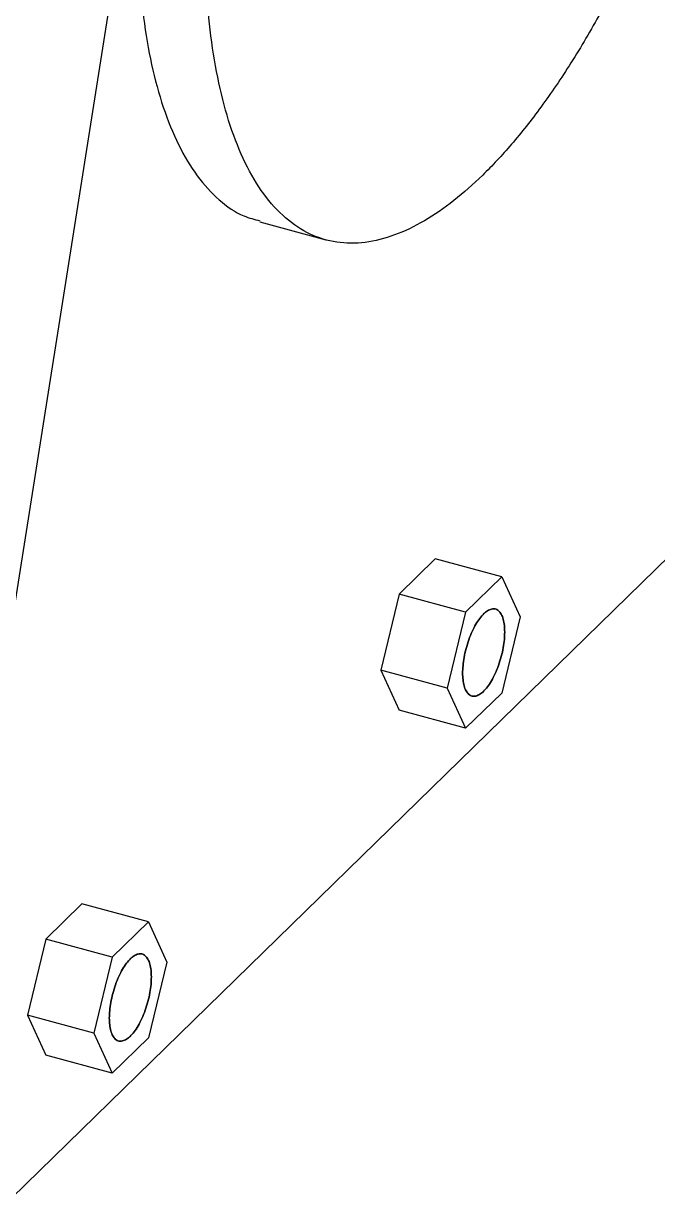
# Model space of a CAD drawing. Header units: millimetres. Extents: x 831 to 1324, y 1807 to 2551.
# Drawn here: x 978.2 to 1062.7, y 1911.8 to 2068.2 of the extents above; entities that cross this region are included whole.
import ezdxf

# ---------------------------------------------------------------- set-up
doc = ezdxf.new("R2010")
doc.units = ezdxf.units.MM

msp = doc.modelspace()

# ---------------------------------------------------------------- linework, layer by layer
at = {"color": 7, "linetype": 'Continuous', "lineweight": 25}
for p, q in [((971.73, 1957.31), (995.34, 2106.67)), ((1009.69, 2041.82), (1018.46, 2039.43)), ((1077.31, 2010.13), (971.73, 1907.07)), ((1033.05, 1996.95), (1028.24, 1992.26)), ((1041.9, 1994.55), (1033.05, 1996.95)), ((1041.9, 1994.55), (1037.09, 1989.85)), ((1041.9, 1994.55), (1044.34, 1989.2)), ((1028.24, 1992.26), (1025.8, 1982.13)), ((1037.09, 1989.85), (1028.24, 1992.26)), ((1037.09, 1989.85), (1034.64, 1979.73)), ((1044.34, 1989.2), (1041.9, 1979.07)), ((1034.64, 1979.73), (1025.8, 1982.13)), ((1025.8, 1982.13), (1028.24, 1976.78)), ((1034.64, 1979.73), (1037.09, 1974.38)), ((1041.9, 1979.07), (1037.09, 1974.38)), ((1037.09, 1974.38), (1028.24, 1976.78)), ((985.98, 1951.01), (981.17, 1946.31)), ((994.83, 1948.6), (985.98, 1951.01)), ((994.83, 1948.6), (990.02, 1943.91)), ((994.83, 1948.6), (997.27, 1943.25)), ((981.17, 1946.31), (978.73, 1936.19)), ((990.02, 1943.91), (981.17, 1946.31)), ((990.02, 1943.91), (987.57, 1933.79)), ((997.27, 1943.25), (994.83, 1933.13)), ((987.57, 1933.79), (978.73, 1936.19)), ((978.73, 1936.19), (981.17, 1930.84)), ((987.57, 1933.79), (990.02, 1928.44)), ((994.83, 1933.13), (990.02, 1928.44)), ((990.02, 1928.44), (981.17, 1930.84))]:
    msp.add_line(p, q, dxfattribs=at)
for points, knots in [([(1020.89, 2175.19), (1020.24, 2174.26), (1018.24, 2171.36), (1014.98, 2165.7), (1011.17, 2158.28), (1007.58, 2150.18), (1004.28, 2141.6), (1001.35, 2132.7), (998.85, 2123.67), (996.8, 2114.7), (995.24, 2105.97), (994.15, 2097.62), (993.52, 2089.78), (993.31, 2082.44), (993.51, 2075.49), (994.12, 2068.87), (995.2, 2062.62), (996.75, 2056.93), (998.78, 2051.94), (1001.27, 2047.78), (1004.19, 2044.63), (1007.01, 2042.64), (1008.95, 2042.15), (1009.67, 2041.97)], [0, 0, 0, 0, 0.023398, 0.073219, 0.124062, 0.175609, 0.227516, 0.279424, 0.330971, 0.381814, 0.431635, 0.480156, 0.527144, 0.572415, 0.617686, 0.664674, 0.713195, 0.763016, 0.813859, 0.865407, 0.917314, 0.969221, 1, 1, 1, 1]), ([(1061.68, 2083.4), (1060.76, 2081.28), (1058.67, 2076.48), (1055.12, 2069.64), (1051.18, 2062.94), (1047.2, 2057.08), (1043.25, 2052.1), (1039.36, 2047.93), (1035.47, 2044.5), (1031.54, 2041.8), (1027.57, 2039.9), (1023.66, 2038.92), (1019.87, 2038.95), (1016.31, 2040.03), (1013.04, 2042.18), (1010.14, 2045.37), (1007.67, 2049.51), (1005.67, 2054.5), (1004.15, 2060.18), (1003.1, 2066.42), (1002.51, 2073.04), (1002.34, 2079.98), (1002.58, 2087.31), (1003.23, 2095.14), (1004.34, 2103.48), (1005.94, 2112.21), (1008, 2121.18), (1010.53, 2130.2), (1013.49, 2139.09), (1016.81, 2147.66), (1020.32, 2155.61), (1022.83, 2160.37), (1024.04, 2162.65)], [0, 0, 0, 0, 0.027212, 0.061871, 0.095832, 0.128908, 0.160938, 0.191799, 0.222659, 0.254689, 0.287765, 0.321727, 0.356385, 0.391524, 0.426908, 0.462292, 0.497431, 0.532089, 0.566051, 0.599127, 0.631157, 0.662018, 0.692878, 0.724909, 0.757984, 0.791946, 0.826605, 0.861744, 0.897128, 0.932512, 0.96765, 1, 1, 1, 1]), ([(1039.49, 1989.61), (1039.66, 1989.77), (1039.83, 1989.91), (1040.18, 1990.13), (1040.35, 1990.21), (1040.7, 1990.29), (1040.86, 1990.3), (1041.18, 1990.23), (1041.34, 1990.15), (1041.61, 1989.91), (1041.73, 1989.76), (1041.94, 1989.37), (1042.03, 1989.15), (1042.16, 1988.65), (1042.21, 1988.37), (1042.28, 1987.8), (1042.29, 1987.5), (1042.29, 1986.89), (1042.28, 1986.56), (1042.21, 1985.86), (1042.16, 1985.49), (1042.03, 1984.73), (1041.94, 1984.33), (1041.73, 1983.54), (1041.61, 1983.14), (1041.34, 1982.37), (1041.18, 1982), (1040.86, 1981.31), (1040.7, 1980.98), (1040.35, 1980.39), (1040.18, 1980.13), (1039.83, 1979.68), (1039.66, 1979.48), (1039.33, 1979.16), (1039.16, 1979.02), (1038.81, 1978.8), (1038.63, 1978.72), (1038.29, 1978.63), (1038.12, 1978.63), (1037.8, 1978.7), (1037.65, 1978.78), (1037.38, 1979.01), (1037.25, 1979.17), (1037.04, 1979.55), (1036.96, 1979.78), (1036.82, 1980.28), (1036.77, 1980.55), (1036.71, 1981.13), (1036.69, 1981.43), (1036.69, 1982.03), (1036.71, 1982.36), (1036.77, 1983.06), (1036.82, 1983.43), (1036.96, 1984.2), (1037.04, 1984.59), (1037.25, 1985.39), (1037.38, 1985.78), (1037.65, 1986.55), (1037.8, 1986.92), (1038.12, 1987.62), (1038.29, 1987.95), (1038.63, 1988.53), (1038.81, 1988.79), (1039.16, 1989.25), (1039.33, 1989.44), (1039.49, 1989.61)], [0, 0, 0, 0, 0.03125, 0.03125, 0.0625, 0.0625, 0.09375, 0.09375, 0.125, 0.125, 0.15625, 0.15625, 0.1875, 0.1875, 0.21875, 0.21875, 0.25, 0.25, 0.28125, 0.28125, 0.3125, 0.3125, 0.34375, 0.34375, 0.375, 0.375, 0.40625, 0.40625, 0.4375, 0.4375, 0.46875, 0.46875, 0.5, 0.5, 0.53125, 0.53125, 0.5625, 0.5625, 0.59375, 0.59375, 0.625, 0.625, 0.65625, 0.65625, 0.6875, 0.6875, 0.71875, 0.71875, 0.75, 0.75, 0.78125, 0.78125, 0.8125, 0.8125, 0.84375, 0.84375, 0.875, 0.875, 0.90625, 0.90625, 0.9375, 0.9375, 0.96875, 0.96875, 1, 1, 1, 1]), ([(1039.49, 1979.32), (1039.66, 1979.48), (1039.83, 1979.68), (1040.18, 1980.13), (1040.35, 1980.39), (1040.7, 1980.98), (1040.86, 1981.31), (1041.18, 1982), (1041.34, 1982.37), (1041.61, 1983.14), (1041.73, 1983.54), (1041.94, 1984.33), (1042.03, 1984.73), (1042.16, 1985.49), (1042.21, 1985.86), (1042.28, 1986.56), (1042.29, 1986.89), (1042.29, 1987.5), (1042.28, 1987.8), (1042.21, 1988.37), (1042.16, 1988.65), (1042.03, 1989.15), (1041.94, 1989.37), (1041.73, 1989.76), (1041.61, 1989.91), (1041.34, 1990.15), (1041.18, 1990.23), (1040.86, 1990.3), (1040.7, 1990.29), (1040.35, 1990.21), (1040.18, 1990.13), (1039.83, 1989.91), (1039.66, 1989.77), (1039.33, 1989.44), (1039.16, 1989.25), (1038.81, 1988.79), (1038.63, 1988.53), (1038.29, 1987.95), (1038.12, 1987.62), (1037.8, 1986.92), (1037.65, 1986.55), (1037.38, 1985.78), (1037.25, 1985.39), (1037.04, 1984.59), (1036.96, 1984.2), (1036.82, 1983.43), (1036.77, 1983.06), (1036.71, 1982.36), (1036.69, 1982.03), (1036.69, 1981.43), (1036.71, 1981.13), (1036.77, 1980.55), (1036.82, 1980.28), (1036.96, 1979.78), (1037.04, 1979.55), (1037.25, 1979.17), (1037.38, 1979.01), (1037.65, 1978.78), (1037.8, 1978.7), (1038.12, 1978.63), (1038.29, 1978.63), (1038.63, 1978.72), (1038.81, 1978.8), (1039.16, 1979.02), (1039.33, 1979.16), (1039.49, 1979.32)], [0, 0, 0, 0, 0.03125, 0.03125, 0.0625, 0.0625, 0.09375, 0.09375, 0.125, 0.125, 0.15625, 0.15625, 0.1875, 0.1875, 0.21875, 0.21875, 0.25, 0.25, 0.28125, 0.28125, 0.3125, 0.3125, 0.34375, 0.34375, 0.375, 0.375, 0.40625, 0.40625, 0.4375, 0.4375, 0.46875, 0.46875, 0.5, 0.5, 0.53125, 0.53125, 0.5625, 0.5625, 0.59375, 0.59375, 0.625, 0.625, 0.65625, 0.65625, 0.6875, 0.6875, 0.71875, 0.71875, 0.75, 0.75, 0.78125, 0.78125, 0.8125, 0.8125, 0.84375, 0.84375, 0.875, 0.875, 0.90625, 0.90625, 0.9375, 0.9375, 0.96875, 0.96875, 1, 1, 1, 1]), ([(992.42, 1943.66), (992.59, 1943.83), (992.76, 1943.97), (993.11, 1944.19), (993.28, 1944.27), (993.63, 1944.35), (993.79, 1944.36), (994.11, 1944.29), (994.27, 1944.21), (994.54, 1943.97), (994.66, 1943.81), (994.87, 1943.43), (994.96, 1943.21), (995.09, 1942.71), (995.14, 1942.43), (995.21, 1941.86), (995.22, 1941.56), (995.22, 1940.95), (995.21, 1940.62), (995.14, 1939.92), (995.09, 1939.55), (994.96, 1938.79), (994.87, 1938.39), (994.66, 1937.6), (994.54, 1937.2), (994.27, 1936.43), (994.11, 1936.06), (993.79, 1935.36), (993.63, 1935.04), (993.28, 1934.45), (993.11, 1934.19), (992.76, 1933.73), (992.59, 1933.54), (992.26, 1933.22), (992.09, 1933.08), (991.74, 1932.86), (991.56, 1932.78), (991.22, 1932.69), (991.05, 1932.68), (990.73, 1932.76), (990.58, 1932.83), (990.31, 1933.07), (990.18, 1933.23), (989.97, 1933.61), (989.89, 1933.84), (989.75, 1934.34), (989.7, 1934.61), (989.64, 1935.18), (989.62, 1935.48), (989.62, 1936.09), (989.64, 1936.42), (989.7, 1937.12), (989.75, 1937.49), (989.89, 1938.26), (989.97, 1938.65), (990.18, 1939.44), (990.31, 1939.84), (990.58, 1940.61), (990.73, 1940.98), (991.05, 1941.68), (991.22, 1942), (991.56, 1942.59), (991.74, 1942.85), (992.09, 1943.31), (992.26, 1943.5), (992.42, 1943.66)], [0, 0, 0, 0, 0.03125, 0.03125, 0.0625, 0.0625, 0.09375, 0.09375, 0.125, 0.125, 0.15625, 0.15625, 0.1875, 0.1875, 0.21875, 0.21875, 0.25, 0.25, 0.28125, 0.28125, 0.3125, 0.3125, 0.34375, 0.34375, 0.375, 0.375, 0.40625, 0.40625, 0.4375, 0.4375, 0.46875, 0.46875, 0.5, 0.5, 0.53125, 0.53125, 0.5625, 0.5625, 0.59375, 0.59375, 0.625, 0.625, 0.65625, 0.65625, 0.6875, 0.6875, 0.71875, 0.71875, 0.75, 0.75, 0.78125, 0.78125, 0.8125, 0.8125, 0.84375, 0.84375, 0.875, 0.875, 0.90625, 0.90625, 0.9375, 0.9375, 0.96875, 0.96875, 1, 1, 1, 1]), ([(992.42, 1933.38), (992.59, 1933.54), (992.76, 1933.73), (993.11, 1934.19), (993.28, 1934.45), (993.63, 1935.04), (993.79, 1935.36), (994.11, 1936.06), (994.27, 1936.43), (994.54, 1937.2), (994.66, 1937.6), (994.87, 1938.39), (994.96, 1938.79), (995.09, 1939.55), (995.14, 1939.92), (995.21, 1940.62), (995.22, 1940.95), (995.22, 1941.56), (995.21, 1941.86), (995.14, 1942.43), (995.09, 1942.71), (994.96, 1943.21), (994.87, 1943.43), (994.66, 1943.81), (994.54, 1943.97), (994.27, 1944.21), (994.11, 1944.29), (993.79, 1944.36), (993.63, 1944.35), (993.28, 1944.27), (993.11, 1944.19), (992.76, 1943.97), (992.59, 1943.83), (992.26, 1943.5), (992.09, 1943.31), (991.74, 1942.85), (991.56, 1942.59), (991.22, 1942), (991.05, 1941.68), (990.73, 1940.98), (990.58, 1940.61), (990.31, 1939.84), (990.18, 1939.44), (989.97, 1938.65), (989.89, 1938.26), (989.75, 1937.49), (989.7, 1937.12), (989.64, 1936.42), (989.62, 1936.09), (989.62, 1935.48), (989.64, 1935.18), (989.7, 1934.61), (989.75, 1934.34), (989.89, 1933.84), (989.97, 1933.61), (990.18, 1933.23), (990.31, 1933.07), (990.58, 1932.83), (990.73, 1932.76), (991.05, 1932.68), (991.22, 1932.69), (991.56, 1932.78), (991.74, 1932.86), (992.09, 1933.08), (992.26, 1933.22), (992.42, 1933.38)], [0, 0, 0, 0, 0.03125, 0.03125, 0.0625, 0.0625, 0.09375, 0.09375, 0.125, 0.125, 0.15625, 0.15625, 0.1875, 0.1875, 0.21875, 0.21875, 0.25, 0.25, 0.28125, 0.28125, 0.3125, 0.3125, 0.34375, 0.34375, 0.375, 0.375, 0.40625, 0.40625, 0.4375, 0.4375, 0.46875, 0.46875, 0.5, 0.5, 0.53125, 0.53125, 0.5625, 0.5625, 0.59375, 0.59375, 0.625, 0.625, 0.65625, 0.65625, 0.6875, 0.6875, 0.71875, 0.71875, 0.75, 0.75, 0.78125, 0.78125, 0.8125, 0.8125, 0.84375, 0.84375, 0.875, 0.875, 0.90625, 0.90625, 0.9375, 0.9375, 0.96875, 0.96875, 1, 1, 1, 1])]:
    msp.add_open_spline(points, degree=3, knots=knots, dxfattribs=at)

doc.saveas('drawing.dxf')
